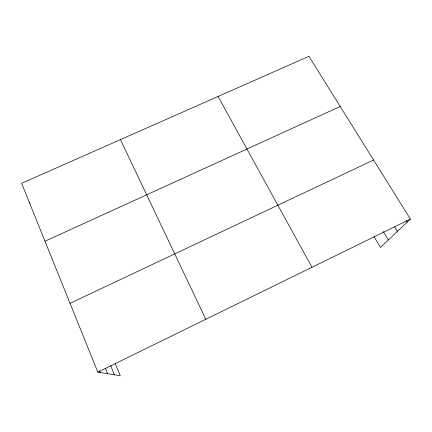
<?xml version="1.0" encoding="UTF-8"?>
<svg xmlns="http://www.w3.org/2000/svg" width="432" height="432" viewBox="0 0 432 432"><rect width="100%" height="100%" fill="white"/><g stroke="black" fill="none" stroke-linecap="round" stroke-linejoin="round"><path stroke-width="0.65" d="M115.209 363.496L120.274 375.7L97.821 372.157L21.6 183.308L308.945 56.3L410.4 219.078L380.479 247.455L373.999 236.574M97.821 372.157L410.4 219.078M70.043 303.329L373.583 160.007M44.982 241.234L340.211 106.466M29.219 202.181L30.186 203.11M406.134 220.423L407.187 222.124M394.605 226.832L397.402 231.406M383.292 231.547L388.373 239.971M218.052 96.471L311.99 267.273M120.442 139.617L205.826 319.27M110.549 365.423L114.399 374.776M105.354 368.107L107.638 373.707M99.5 370.672L100.256 372.546"/></g></svg>
